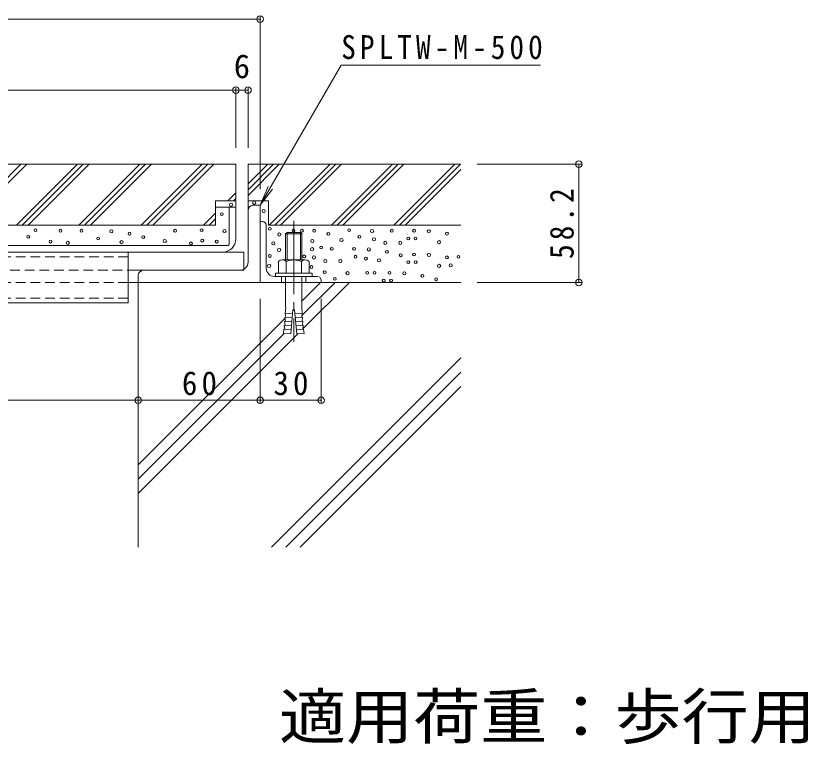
# Model space of a CAD drawing. Units: millimetres at full size, sheet at 1:4. Extents: x -896 to 1119, y -771 to 706.
# Drawn here: x 729.6 to 1119.3, y -662.8 to -304.3 of the extents above; entities that cross this region are included whole.
import ezdxf
from ezdxf.enums import TextEntityAlignment as Align

# ---------------------------------------------------------------- set-up
doc = ezdxf.new("R2010")
doc.units = ezdxf.units.MM
doc.header["$LTSCALE"] = 4
doc.header["$PDMODE"] = 32
doc.header["$PDSIZE"] = 3.2
doc.linetypes.add('CHAIN2', pattern=[12, 9, -1, 1, -1])
doc.linetypes.add('DASHED1', pattern=[1.8, 1.2, -0.6])
for name, color, linetype, lineweight in [('4-2', 3, 'Continuous', 9), ('4-3', 4, 'Continuous', 9), ('4-4', 7, 'Continuous', 9), ('4-5', 4, 'Continuous', 9), ('4-7', 5, 'Continuous', 5), ('4-8', 5, 'Continuous', 5), ('4-9', 134, 'Continuous', 5), ('4-A', 3, 'Continuous', 9), ('4-F', 2, 'Continuous', 9)]:
    doc.layers.add(name, color=color, linetype=linetype, lineweight=lineweight)
doc.styles.add('ＭＳ ゴシック', font='')
doc.styles.get('ＭＳ ゴシック').set_extended_font_data('MS Gothic')

msp = doc.modelspace()

# ---------------------------------------------------------------- linework, layer by layer
at = {"layer": '4-2'}
for p, q in [((827.778, -398.572), (837.778, -398.572)), ((834.578, -416.372), (834.578, -398.572)), ((837.778, -414.172), (837.778, -398.572)), ((831.378, -420.572), (248.178, -420.572)), ((547.778, -417.372), (833.578, -417.372))]:
    msp.add_line(p, q, dxfattribs=at)
for centre, radius in [((831.378, -414.172), 6.4), ((833.578, -416.372), 1)]:
    msp.add_arc(centre, radius, 270, 0, dxfattribs=at)
at = {"layer": '4-3'}
for p, q in [((843.778, -425.572), (843.778, -400.072)), ((846.278, -397.571), (849.778, -397.571)), ((849.778, -435.571), (849.778, -397.571)), ((784.778, -429.571), (792.278, -429.571)), ((789.778, -432.071), (789.778, -435.571)), ((839.778, -429.571), (792.278, -429.571)), ((789.778, -435.571), (784.778, -435.571)), ((849.778, -435.571), (789.778, -435.571))]:
    msp.add_line(p, q, dxfattribs=at)
at = {"layer": '4-3', "linetype": 'DASHED1'}
for p, q in [((294.778, -429.571), (784.778, -429.571)), ((784.778, -435.571), (294.778, -435.571))]:
    msp.add_line(p, q, dxfattribs=at)
at = {"layer": '4-3'}
for centre, radius, start, end in [((846.278, -400.072), 2.5, 90, 180), ((839.778, -425.572), 4, 270, 0), ((792.278, -432.071), 2.5, 90, 180)]:
    msp.add_arc(centre, radius, start, end, dxfattribs=at)
at = {"layer": '4-4'}
for p, q in [((229.778, -305.916), (849.778, -305.916)), ((849.778, -304.716), (849.778, -389.571)), ((241.778, -340.916), (837.778, -340.916)), ((837.778, -339.716), (837.778, -369.372)), ((837.778, -340.916), (843.778, -340.916)), ((843.778, -339.716), (843.778, -369.371)), ((1007.725, -377.371), (956.52, -377.371)), ((1006.525, -377.371), (1006.525, -435.571)), ((1007.725, -435.571), (956.52, -435.571)), ((789.778, -494.771), (789.778, -443.571)), ((849.778, -494.771), (849.778, -443.571)), ((879.778, -494.771), (879.778, -443.571)), ((789.778, -493.571), (289.778, -493.571)), ((789.778, -493.571), (849.778, -493.571)), ((849.778, -493.571), (879.778, -493.571))]:
    msp.add_line(p, q, dxfattribs=at)
for p in [(849.778, -305.916), (837.778, -340.916), (843.778, -340.916), (1006.525, -377.371), (1006.525, -435.571), (789.778, -493.571), (849.778, -493.571), (879.778, -493.571)]:
    msp.add_point(p, dxfattribs=at)
at = {"layer": '4-5', "color": 7}
for p, q in [((889.628, -328.549), (849.778, -397.571)), ((889.628, -328.549), (987.628, -328.549)), ((849.778, -397.571), (853.605, -388.333)), ((849.778, -397.571), (855.866, -389.638))]:
    msp.add_line(p, q, dxfattribs=at)
at = {"layer": '4-7'}
for p, q in [((241.778, -377.372), (837.778, -377.372)), ((702.081, -407.372), (732.081, -377.372)), ((704.91, -407.372), (734.91, -377.372)), ((759.91, -377.372), (729.91, -407.372)), ((732.739, -407.372), (762.738, -377.372)), ((735.567, -407.372), (765.567, -377.372)), ((790.567, -377.372), (760.567, -407.372)), ((763.396, -407.372), (793.396, -377.372)), ((766.224, -407.372), (796.224, -377.372)), ((821.224, -377.372), (791.224, -407.372)), ((794.053, -407.372), (824.053, -377.372)), ((796.881, -407.372), (826.881, -377.372)), ((837.778, -377.372), (837.778, -395.372)), ((843.778, -387.089), (853.496, -377.371)), ((843.778, -389.918), (856.325, -377.371)), ((843.778, -392.746), (859.153, -377.371)), ((843.778, -377.371), (948.52, -377.371)), ((854.153, -407.371), (884.153, -377.371)), ((856.981, -407.371), (886.982, -377.371)), ((859.81, -407.371), (889.81, -377.371)), ((884.81, -407.371), (914.81, -377.371)), ((887.638, -407.371), (917.638, -377.371)), ((890.467, -407.371), (920.467, -377.371)), ((915.466, -407.371), (945.467, -377.371)), ((918.295, -407.371), (948.295, -377.371)), ((921.123, -407.371), (948.52, -379.974)), ((833.881, -395.372), (837.779, -391.474)), ((827.778, -407.372), (827.778, -395.372)), ((836.709, -395.372), (837.779, -394.302)), ((837.778, -395.372), (837.778, -398.572)), ((843.778, -395.371), (843.778, -400.072)), ((853.778, -407.371), (853.778, -395.371)), ((821.881, -407.372), (827.778, -401.474)), ((824.71, -407.372), (827.778, -404.303)), ((555.778, -407.372), (827.778, -407.372)), ((853.778, -407.371), (948.52, -407.371))]:
    msp.add_line(p, q, dxfattribs=at)
at = {"layer": '4-7', "color": 7, "lineweight": 9}
for p, q in [((789.778, -435.571), (789.778, -565.862)), ((789.778, -435.571), (948.52, -435.571)), ((879.489, -435.571), (870.278, -444.782)), ((886.56, -435.571), (870.309, -451.822)), ((893.631, -435.571), (870.761, -458.441)), ((861.991, -453.069), (789.778, -525.282)), ((861.497, -460.634), (789.778, -532.353)), ((868.329, -460.873), (789.778, -539.424)), ((948.52, -472.606), (855.264, -565.862)), ((948.52, -479.677), (862.335, -565.862)), ((948.52, -486.748), (869.406, -565.862))]:
    msp.add_line(p, q, dxfattribs=at)
at = {"layer": '4-7'}
for points in [[(843.778, -377.371), (843.778, -395.371), (853.778, -395.371)], [(837.778, -395.372), (831.624, -395.372), (827.778, -395.372)]]:
    msp.add_lwpolyline(points, dxfattribs=at)
for centre, radius in [((835.433, -397.314), 0.781), ((846.806, -396.323), 0.781), ((830.897, -401.975), 0.698), ((851.497, -400.353), 0.781), ((739.223, -409.789), 0.698), ((820.943, -409.789), 0.698), ((854.491, -409.186), 0.698), ((893.538, -409.789), 0.698), ((735.691, -413.095), 0.698), ((751.581, -410.105), 0.698), ((761.89, -410.105), 0.698), ((776.562, -410.371), 0.781), ((785.451, -411.542), 0.698), ((792.251, -413.266), 0.698), ((807.863, -410.105), 0.698), ((832.204, -410.265), 0.781), ((859.16, -411.956), 0.781), ((866.171, -410.104), 0.698), ((870.302, -410.08), 0.698), ((876.277, -410.104), 0.698), ((883.308, -411.588), 0.698), ((898.55, -413.095), 0.698), ((904.8, -410.264), 0.781), ((914.44, -410.104), 0.698), ((925.418, -410.104), 0.698), ((932.712, -410.371), 0.781), ((941.6, -411.541), 0.698), ((746.639, -415.468), 0.698), ((755.128, -416.036), 0.781), ((770.031, -413.936), 0.698), ((781.582, -415.711), 0.781), ((802.835, -415.177), 0.781), ((815.716, -416.33), 0.698), ((821.284, -414.981), 0.698), ((828.359, -415.468), 0.698), ((856.255, -416.308), 0.781), ((875.43, -415.177), 0.781), ((889.721, -414.676), 0.781), ((905.725, -414.307), 0.781), ((911.277, -416.035), 0.781), ((918.656, -416.035), 0.781), ((922.581, -413.936), 0.698), ((926.18, -413.936), 0.698), ((937.731, -415.711), 0.781), ((859.063, -419.555), 0.781), ((875.291, -419.202), 0.781), ((879.727, -418.374), 0.698), ((884.931, -419.043), 0.698), ((895.909, -419.043), 0.698), ((903.203, -419.309), 0.781), ((912.091, -420.479), 0.698), ((854.469, -422.521), 0.698), ((871.433, -422.709), 0.698), ((876.216, -423.245), 0.781), ((881.768, -424.973), 0.781), ((889.147, -424.973), 0.781), ((896.671, -422.874), 0.698), ((901.78, -423.84), 0.698), ((908.222, -424.649), 0.781), ((918.891, -422.203), 0.698), ((925.433, -421.768), 0.698), ((932.726, -422.034), 0.781), ((941.615, -423.205), 0.698), ((947.291, -422.978), 0.698), ((854.149, -427.453), 0.781), ((875.014, -427.987), 0.698), ((922.596, -425.599), 0.698), ((926.195, -425.599), 0.698), ((937.746, -427.374), 0.781), ((943.423, -427.148), 0.781), ((881.473, -430.507), 0.698), ((892.734, -430.982), 0.781), ((902.374, -430.823), 0.698), ((905.973, -430.823), 0.698), ((913.352, -430.823), 0.698), ((920.646, -431.089), 0.781), ((929.535, -432.259), 0.698), ((886.485, -433.813), 0.698), ((910.515, -434.654), 0.698), ((914.114, -434.654), 0.698), ((936.335, -433.983), 0.698)]:
    msp.add_circle(centre, radius, dxfattribs=at)
at = {"layer": '4-8', "linetype": 'DASHED1'}
for p, q in [((784.778, -422.872), (294.778, -422.872)), ((784.778, -443.272), (294.778, -443.272))]:
    msp.add_line(p, q, dxfattribs=at)
at = {"layer": '4-8'}
msp.add_lwpolyline([(784.778, -420.572), (784.778, -445.572), (294.778, -445.572)], dxfattribs=at)
at = {"layer": '4-9'}
for p, q in [((785.278, -420.572), (841.278, -420.572)), ((784.778, -421.072), (784.778, -429.072)), ((841.778, -429.072), (841.778, -421.072)), ((785.278, -429.572), (841.278, -429.572))]:
    msp.add_line(p, q, dxfattribs=at)
for centre, start, end in [((785.278, -421.072), 90, 180), ((841.278, -421.072), 0, 90), ((785.278, -429.072), 180, 270), ((841.278, -429.072), 270, 0)]:
    msp.add_arc(centre, 0.5, start, end, dxfattribs=at)
at = {"layer": '4-A'}
for p, q in [((849.778, -435.571), (849.778, -405.571)), ((850.778, -405.571), (849.778, -405.571)), ((852.778, -428.571), (852.778, -407.571)), ((879.778, -435.571), (849.778, -435.571)), ((856.778, -432.571), (877.778, -432.571)), ((879.778, -434.571), (879.778, -435.571))]:
    msp.add_line(p, q, dxfattribs=at)
at = {"layer": '4-A', "linetype": 'CHAIN2'}
msp.add_line((866.278, -430.571), (866.278, -437.385), dxfattribs=at)
at = {"layer": '4-A', "linetype": 'DASHED1'}
for p, q in [((860.278, -432.571), (860.278, -435.571)), ((872.278, -432.571), (872.278, -435.571))]:
    msp.add_line(p, q, dxfattribs=at)
at = {"layer": '4-A'}
for centre, radius, start, end in [((850.778, -407.571), 2, 0, 90), ((856.778, -428.571), 4, 180, 270), ((877.778, -434.571), 2, 0, 90)]:
    msp.add_arc(centre, radius, start, end, dxfattribs=at)
at = {"layer": '4-F', "linetype": 'CHAIN2'}
msp.add_line((866.278, -405.285), (866.278, -464.703), dxfattribs=at)
at = {"layer": '4-F'}
for p, q in [((862.955, -410.971), (862.278, -411.648)), ((869.602, -410.971), (862.955, -410.971)), ((862.955, -410.971), (862.955, -424.471)), ((869.602, -410.971), (870.278, -411.648)), ((869.602, -410.971), (869.602, -424.471)), ((870.278, -411.648), (870.278, -424.471)), ((871.902, -424.471), (860.655, -424.471)), ((858.778, -425.193), (858.778, -430.971)), ((862.531, -425.193), (862.531, -430.971)), ((870.025, -425.193), (870.025, -430.971)), ((873.778, -425.193), (873.778, -430.971)), ((857.278, -430.971), (857.278, -432.571)), ((875.278, -430.971), (857.278, -430.971)), ((875.278, -430.971), (875.278, -432.571)), ((875.278, -432.571), (857.278, -432.571)), ((862.278, -432.571), (862.278, -447.189)), ((870.278, -432.571), (870.278, -447.189)), ((865.704, -450.964), (862.118, -450.65)), ((862.342, -452.677), (862.118, -450.65)), ((865.878, -448.971), (864.832, -460.926)), ((866.678, -448.971), (865.878, -448.971)), ((866.678, -448.971), (867.724, -460.926)), ((866.853, -450.964), (870.439, -450.65)), ((870.215, -452.677), (870.439, -450.65)), ((865.355, -454.949), (861.769, -454.635)), ((861.993, -456.662), (861.769, -454.635)), ((865.53, -452.956), (861.943, -452.642)), ((862.167, -454.67), (861.943, -452.642)), ((867.027, -452.956), (870.613, -452.642)), ((867.201, -454.949), (870.788, -454.635)), ((870.389, -454.67), (870.613, -452.642)), ((870.563, -456.662), (870.788, -454.635)), ((861.42, -458.62), (861.246, -460.612)), ((865.007, -458.933), (861.42, -458.62)), ((865.181, -456.941), (861.595, -456.627)), ((861.819, -458.654), (861.595, -456.627)), ((867.376, -456.941), (870.962, -456.627)), ((867.55, -458.933), (871.136, -458.62)), ((870.738, -458.654), (870.962, -456.627)), ((871.136, -458.62), (871.31, -460.612)), ((861.246, -460.612), (864.832, -460.926)), ((871.31, -460.612), (867.724, -460.926))]:
    msp.add_line(p, q, dxfattribs=at)
msp.add_lwpolyline([(870.278, -411.648), (862.278, -411.648), (862.278, -424.471)], dxfattribs=at)
for centre, radius, start, end in [((860.655, -427.272), 2.8, 47.92572, 132.07428), ((866.278, -434.561), 10.089, 68.19786, 111.80214), ((871.902, -427.272), 2.8, 47.92537, 132.07443), ((840.094, -447.894), 22.195, 352.86598, 1.81982), ((892.462, -447.894), 22.195, 178.18018, 187.13402)]:
    msp.add_arc(centre, radius, start, end, dxfattribs=at)

# ---------------------------------------------------------------- texts
at = {"layer": '4-4', "color": 2, "style": 'ＭＳ ゴシック'}
msp.add_text('6', height=11.73, dxfattribs=at).set_placement((836.778, -338.516), align=Align.BOTTOM_LEFT)
at = {"layer": '4-4', "color": 2, "insert": (1004.125, -423.971), "char_height": 11.73, "attachment_point": 7, "rotation": 90, "style": 'ＭＳ ゴシック'}
msp.add_mtext('\\T1.28;\\W0.9;58.2', dxfattribs=at)
at = {"layer": '4-4', "color": 2, "char_height": 11.73, "attachment_point": 7, "style": 'ＭＳ ゴシック'}
for s, insert in [('\\T1.27;\\W0.95;60', (811.278, -491.171)), ('\\T1.27;\\W0.95;30', (856.278, -491.171))]:
    msp.add_mtext(s, dxfattribs=dict(at, insert=insert))
at = {"layer": '4-5', "color": 3, "style": 'ＭＳ ゴシック', "width": 1.1}
msp.add_text('適用荷重：歩行用', height=21.99, dxfattribs=at).set_placement((859.043, -666.784), align=Align.BOTTOM_LEFT)
at = {"layer": '4-5', "color": 2, "insert": (889.628, -325.749), "char_height": 11.73, "attachment_point": 7, "style": 'ＭＳ ゴシック'}
msp.add_mtext('\\T1.28;\\W0.9;SPLTW-M-500', dxfattribs=at)

doc.saveas('drawing.dxf')
